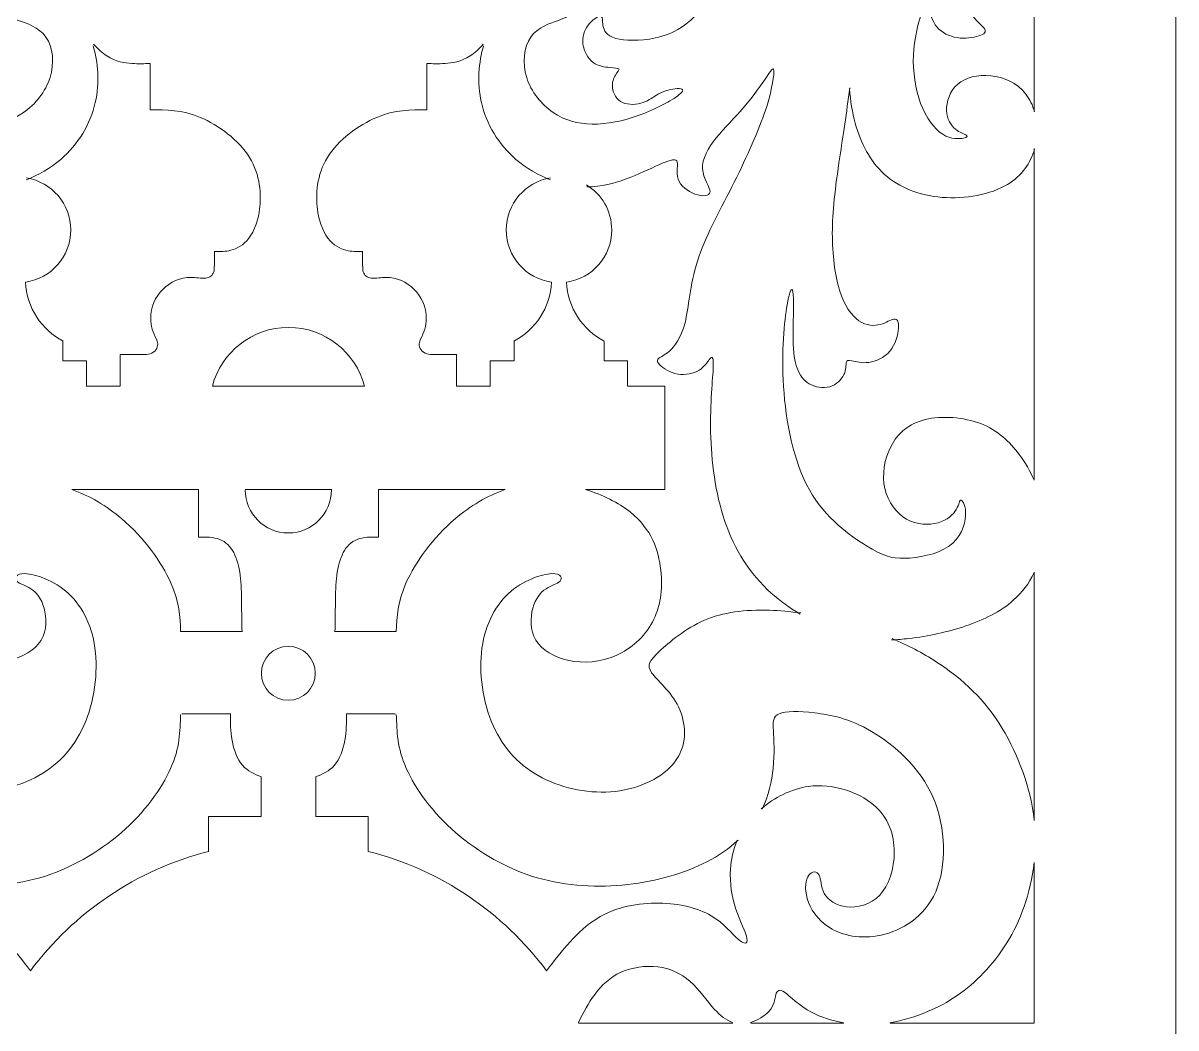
# Model space of a CAD drawing. Header units: centimetres. Extents: x -9.9 to 31.1, y -6.7 to 14.3.
# Drawn here: x 22.473 to 26.754, y -4.839 to -1.109 of the extents above; entities that cross this region are included whole.
import ezdxf

# ---------------------------------------------------------------- set-up
doc = ezdxf.new("R2010")
doc.units = ezdxf.units.CM
doc.header["$MEASUREMENT"] = 0
doc.layers.add('Layer 1', color=7, linetype='Continuous')

msp = doc.modelspace()

# ---------------------------------------------------------------- linework, layer by layer
at = {"layer": 'Layer 1', "lineweight": 9}
msp.add_lwpolyline([(20.163, -5.294), (26.754, -5.294), (26.754, 5.345), (20.163, 5.345), (20.163, -5.294)], close=True, dxfattribs=at)
for points, knots in [([(26.229, -0.175), (26.219, -0.23), (26.204, -0.287), (26.187, -0.348), (26.187, -0.348), (26.151, -0.478), (26.071, -0.632), (26.033, -0.731), (26.033, -0.731), (25.995, -0.829), (25.981, -0.895), (25.976, -0.949), (25.976, -0.949), (25.971, -1.003), (25.976, -1.044), (25.993, -1.073), (25.993, -1.073), (26.009, -1.102), (26.037, -1.119), (26.044, -1.132), (26.044, -1.132), (26.051, -1.145), (26.037, -1.154), (26.014, -1.159), (26.014, -1.159), (25.991, -1.165), (25.96, -1.168), (25.931, -1.161), (25.931, -1.161), (25.902, -1.155), (25.876, -1.138), (25.86, -1.115), (25.86, -1.115), (25.844, -1.092), (25.839, -1.061), (25.833, -1.05), (25.833, -1.05), (25.827, -1.039), (25.818, -1.048), (25.807, -1.08), (25.807, -1.08), (25.796, -1.112), (25.782, -1.167), (25.779, -1.228), (25.779, -1.228), (25.777, -1.288), (25.786, -1.354), (25.806, -1.407), (25.806, -1.407), (25.826, -1.461), (25.857, -1.502), (25.888, -1.522), (25.888, -1.522), (25.919, -1.542), (25.95, -1.539), (25.965, -1.536), (25.965, -1.536), (25.981, -1.533), (25.981, -1.528), (25.974, -1.524), (25.974, -1.524), (25.967, -1.52), (25.951, -1.516), (25.935, -1.503), (25.935, -1.503), (25.919, -1.489), (25.903, -1.466), (25.902, -1.434), (25.902, -1.434), (25.901, -1.402), (25.914, -1.361), (25.944, -1.336), (25.944, -1.336), (25.973, -1.31), (26.018, -1.3), (26.066, -1.305), (26.066, -1.305), (26.114, -1.31), (26.164, -1.33), (26.197, -1.373), (26.197, -1.373), (26.211, -1.391), (26.222, -1.414), (26.229, -1.439)], [0, 0, 0, 0, 0.0454545, 0.0454545, 0.0454545, 0.0454545, 0.0909091, 0.0909091, 0.0909091, 0.0909091, 0.1363636, 0.1363636, 0.1363636, 0.1363636, 0.1818182, 0.1818182, 0.1818182, 0.1818182, 0.2272727, 0.2272727, 0.2272727, 0.2272727, 0.2727273, 0.2727273, 0.2727273, 0.2727273, 0.3181818, 0.3181818, 0.3181818, 0.3181818, 0.3636364, 0.3636364, 0.3636364, 0.3636364, 0.4090909, 0.4090909, 0.4090909, 0.4090909, 0.4545455, 0.4545455, 0.4545455, 0.4545455, 0.5, 0.5, 0.5, 0.5, 0.5454545, 0.5454545, 0.5454545, 0.5454545, 0.5909091, 0.5909091, 0.5909091, 0.5909091, 0.6363636, 0.6363636, 0.6363636, 0.6363636, 0.6818182, 0.6818182, 0.6818182, 0.6818182, 0.7272727, 0.7272727, 0.7272727, 0.7272727, 0.7727273, 0.7727273, 0.7727273, 0.7727273, 0.8181818, 0.8181818, 0.8181818, 0.8181818, 0.8636364, 0.8636364, 0.8636364, 0.8636364, 0.9090909, 0.9090909, 0.9090909, 0.9090909, 1, 1, 1, 1]), ([(22.66, -1.075), (22.65, -1.068), (22.64, -1.061), (22.63, -1.056), (22.63, -1.056), (22.588, -1.036), (22.54, -1.033), (22.5, -1.039), (22.5, -1.039), (22.46, -1.045), (22.429, -1.059), (22.42, -1.07), (22.42, -1.07), (22.411, -1.081), (22.425, -1.088), (22.455, -1.099), (22.455, -1.099), (22.485, -1.11), (22.532, -1.124), (22.558, -1.161), (22.558, -1.161), (22.584, -1.198), (22.59, -1.258), (22.573, -1.311), (22.573, -1.311), (22.557, -1.364), (22.518, -1.411), (22.475, -1.441), (22.475, -1.441), (22.432, -1.471), (22.384, -1.483), (22.33, -1.484), (22.33, -1.484), (22.276, -1.485), (22.215, -1.473), (22.155, -1.451), (22.155, -1.451), (22.094, -1.429), (22.033, -1.396), (22.008, -1.376), (22.008, -1.376), (21.983, -1.357), (21.994, -1.351), (22.014, -1.352), (22.014, -1.352), (22.034, -1.353), (22.062, -1.361), (22.083, -1.372), (22.083, -1.372), (22.104, -1.383), (22.118, -1.396), (22.14, -1.404), (22.14, -1.404), (22.163, -1.412), (22.195, -1.414), (22.217, -1.404), (22.217, -1.404), (22.239, -1.394), (22.251, -1.37), (22.254, -1.35), (22.254, -1.35), (22.257, -1.33), (22.25, -1.313), (22.243, -1.302), (22.243, -1.302), (22.236, -1.29), (22.228, -1.283), (22.23, -1.28), (22.23, -1.28), (22.233, -1.276), (22.246, -1.276), (22.265, -1.274), (22.265, -1.274), (22.283, -1.272), (22.307, -1.27), (22.326, -1.255), (22.326, -1.255), (22.345, -1.24), (22.361, -1.213), (22.364, -1.187), (22.364, -1.187), (22.367, -1.161), (22.359, -1.136), (22.345, -1.117), (22.345, -1.117), (22.331, -1.098), (22.312, -1.086), (22.302, -1.084), (22.302, -1.084), (22.292, -1.082), (22.292, -1.091), (22.291, -1.106), (22.291, -1.106), (22.29, -1.121), (22.287, -1.144), (22.264, -1.157), (22.264, -1.157), (22.24, -1.171), (22.195, -1.176), (22.139, -1.171), (22.139, -1.171), (22.082, -1.165), (22.014, -1.149), (21.952, -1.087), (21.952, -1.087), (21.89, -1.025), (21.836, -0.919), (21.803, -0.828), (21.803, -0.828), (21.77, -0.737), (21.759, -0.661), (21.758, -0.594), (21.758, -0.594), (21.757, -0.527), (21.767, -0.468), (21.777, -0.441), (21.777, -0.441), (21.787, -0.413), (21.797, -0.416), (21.799, -0.433), (21.799, -0.433), (21.802, -0.45), (21.797, -0.481), (21.796, -0.508), (21.796, -0.508), (21.794, -0.535), (21.795, -0.559), (21.799, -0.583), (21.799, -0.583), (21.803, -0.607), (21.811, -0.63), (21.824, -0.646), (21.824, -0.646), (21.837, -0.661), (21.855, -0.669), (21.871, -0.673), (21.871, -0.673), (21.887, -0.677), (21.902, -0.678), (21.915, -0.671), (21.915, -0.671), (21.928, -0.664), (21.938, -0.65), (21.944, -0.64), (21.944, -0.64), (21.95, -0.63), (21.95, -0.624), (21.954, -0.621), (21.954, -0.621), (21.958, -0.618), (21.965, -0.619), (21.97, -0.623), (21.97, -0.623), (21.976, -0.627), (21.981, -0.635), (21.993, -0.644), (21.993, -0.644), (22.003, -0.651), (22.019, -0.659), (22.039, -0.661)], [0, 0, 0, 0, 0.0243902, 0.0243902, 0.0243902, 0.0243902, 0.0487805, 0.0487805, 0.0487805, 0.0487805, 0.0731707, 0.0731707, 0.0731707, 0.0731707, 0.097561, 0.097561, 0.097561, 0.097561, 0.1219512, 0.1219512, 0.1219512, 0.1219512, 0.1463415, 0.1463415, 0.1463415, 0.1463415, 0.1707317, 0.1707317, 0.1707317, 0.1707317, 0.195122, 0.195122, 0.195122, 0.195122, 0.2195122, 0.2195122, 0.2195122, 0.2195122, 0.2439024, 0.2439024, 0.2439024, 0.2439024, 0.2682927, 0.2682927, 0.2682927, 0.2682927, 0.2926829, 0.2926829, 0.2926829, 0.2926829, 0.3170732, 0.3170732, 0.3170732, 0.3170732, 0.3414634, 0.3414634, 0.3414634, 0.3414634, 0.3658537, 0.3658537, 0.3658537, 0.3658537, 0.3902439, 0.3902439, 0.3902439, 0.3902439, 0.4146341, 0.4146341, 0.4146341, 0.4146341, 0.4390244, 0.4390244, 0.4390244, 0.4390244, 0.4634146, 0.4634146, 0.4634146, 0.4634146, 0.4878049, 0.4878049, 0.4878049, 0.4878049, 0.5121951, 0.5121951, 0.5121951, 0.5121951, 0.5365854, 0.5365854, 0.5365854, 0.5365854, 0.5609756, 0.5609756, 0.5609756, 0.5609756, 0.5853659, 0.5853659, 0.5853659, 0.5853659, 0.6097561, 0.6097561, 0.6097561, 0.6097561, 0.6341463, 0.6341463, 0.6341463, 0.6341463, 0.6585366, 0.6585366, 0.6585366, 0.6585366, 0.6829268, 0.6829268, 0.6829268, 0.6829268, 0.7073171, 0.7073171, 0.7073171, 0.7073171, 0.7317073, 0.7317073, 0.7317073, 0.7317073, 0.7560976, 0.7560976, 0.7560976, 0.7560976, 0.7804878, 0.7804878, 0.7804878, 0.7804878, 0.804878, 0.804878, 0.804878, 0.804878, 0.8292683, 0.8292683, 0.8292683, 0.8292683, 0.8536585, 0.8536585, 0.8536585, 0.8536585, 0.8780488, 0.8780488, 0.8780488, 0.8780488, 0.902439, 0.902439, 0.902439, 0.902439, 0.9268293, 0.9268293, 0.9268293, 0.9268293, 0.9512195, 0.9512195, 0.9512195, 0.9512195, 1, 1, 1, 1]), ([(24.256, -1.075), (24.265, -1.068), (24.276, -1.061), (24.286, -1.056), (24.286, -1.056), (24.328, -1.036), (24.376, -1.033), (24.416, -1.039), (24.416, -1.039), (24.456, -1.045), (24.487, -1.059), (24.496, -1.07), (24.496, -1.07), (24.505, -1.081), (24.491, -1.088), (24.461, -1.099), (24.461, -1.099), (24.431, -1.11), (24.384, -1.124), (24.358, -1.161), (24.358, -1.161), (24.332, -1.198), (24.326, -1.258), (24.343, -1.311), (24.343, -1.311), (24.359, -1.364), (24.398, -1.411), (24.441, -1.441), (24.441, -1.441), (24.484, -1.471), (24.532, -1.483), (24.586, -1.484), (24.586, -1.484), (24.64, -1.485), (24.701, -1.473), (24.761, -1.451), (24.761, -1.451), (24.822, -1.429), (24.883, -1.396), (24.908, -1.376), (24.908, -1.376), (24.933, -1.357), (24.922, -1.351), (24.902, -1.352), (24.902, -1.352), (24.882, -1.353), (24.854, -1.361), (24.833, -1.372), (24.833, -1.372), (24.812, -1.383), (24.798, -1.396), (24.776, -1.404), (24.776, -1.404), (24.753, -1.412), (24.721, -1.414), (24.699, -1.404), (24.699, -1.404), (24.677, -1.394), (24.665, -1.37), (24.662, -1.35), (24.662, -1.35), (24.659, -1.33), (24.666, -1.313), (24.673, -1.302), (24.673, -1.302), (24.68, -1.29), (24.688, -1.283), (24.686, -1.28), (24.686, -1.28), (24.683, -1.276), (24.67, -1.276), (24.651, -1.274), (24.651, -1.274), (24.633, -1.272), (24.609, -1.27), (24.59, -1.255), (24.59, -1.255), (24.571, -1.24), (24.555, -1.213), (24.552, -1.187), (24.552, -1.187), (24.549, -1.161), (24.557, -1.136), (24.571, -1.117), (24.571, -1.117), (24.585, -1.098), (24.604, -1.086), (24.614, -1.084), (24.614, -1.084), (24.624, -1.082), (24.624, -1.091), (24.625, -1.106), (24.625, -1.106), (24.626, -1.121), (24.629, -1.144), (24.652, -1.157), (24.652, -1.157), (24.676, -1.171), (24.721, -1.176), (24.777, -1.171), (24.777, -1.171), (24.834, -1.165), (24.902, -1.149), (24.964, -1.087), (24.964, -1.087), (25.026, -1.025), (25.08, -0.919), (25.113, -0.828), (25.113, -0.828), (25.146, -0.737), (25.157, -0.661), (25.158, -0.594), (25.158, -0.594), (25.159, -0.527), (25.149, -0.468), (25.139, -0.441), (25.139, -0.441), (25.129, -0.413), (25.119, -0.416), (25.117, -0.433), (25.117, -0.433), (25.114, -0.45), (25.119, -0.481), (25.12, -0.508), (25.12, -0.508), (25.122, -0.535), (25.121, -0.559), (25.117, -0.583), (25.117, -0.583), (25.113, -0.607), (25.105, -0.63), (25.092, -0.646), (25.092, -0.646), (25.079, -0.661), (25.061, -0.669), (25.045, -0.673), (25.045, -0.673), (25.029, -0.677), (25.014, -0.678), (25.001, -0.671), (25.001, -0.671), (24.988, -0.664), (24.978, -0.65), (24.972, -0.64), (24.972, -0.64), (24.966, -0.63), (24.966, -0.624), (24.962, -0.621), (24.962, -0.621), (24.958, -0.618), (24.951, -0.619), (24.946, -0.623), (24.946, -0.623), (24.94, -0.627), (24.935, -0.635), (24.923, -0.644), (24.923, -0.644), (24.913, -0.651), (24.897, -0.659), (24.877, -0.661)], [0, 0, 0, 0, 0.0243902, 0.0243902, 0.0243902, 0.0243902, 0.0487805, 0.0487805, 0.0487805, 0.0487805, 0.0731707, 0.0731707, 0.0731707, 0.0731707, 0.097561, 0.097561, 0.097561, 0.097561, 0.1219512, 0.1219512, 0.1219512, 0.1219512, 0.1463415, 0.1463415, 0.1463415, 0.1463415, 0.1707317, 0.1707317, 0.1707317, 0.1707317, 0.195122, 0.195122, 0.195122, 0.195122, 0.2195122, 0.2195122, 0.2195122, 0.2195122, 0.2439024, 0.2439024, 0.2439024, 0.2439024, 0.2682927, 0.2682927, 0.2682927, 0.2682927, 0.2926829, 0.2926829, 0.2926829, 0.2926829, 0.3170732, 0.3170732, 0.3170732, 0.3170732, 0.3414634, 0.3414634, 0.3414634, 0.3414634, 0.3658537, 0.3658537, 0.3658537, 0.3658537, 0.3902439, 0.3902439, 0.3902439, 0.3902439, 0.4146341, 0.4146341, 0.4146341, 0.4146341, 0.4390244, 0.4390244, 0.4390244, 0.4390244, 0.4634146, 0.4634146, 0.4634146, 0.4634146, 0.4878049, 0.4878049, 0.4878049, 0.4878049, 0.5121951, 0.5121951, 0.5121951, 0.5121951, 0.5365854, 0.5365854, 0.5365854, 0.5365854, 0.5609756, 0.5609756, 0.5609756, 0.5609756, 0.5853659, 0.5853659, 0.5853659, 0.5853659, 0.6097561, 0.6097561, 0.6097561, 0.6097561, 0.6341463, 0.6341463, 0.6341463, 0.6341463, 0.6585366, 0.6585366, 0.6585366, 0.6585366, 0.6829268, 0.6829268, 0.6829268, 0.6829268, 0.7073171, 0.7073171, 0.7073171, 0.7073171, 0.7317073, 0.7317073, 0.7317073, 0.7317073, 0.7560976, 0.7560976, 0.7560976, 0.7560976, 0.7804878, 0.7804878, 0.7804878, 0.7804878, 0.804878, 0.804878, 0.804878, 0.804878, 0.8292683, 0.8292683, 0.8292683, 0.8292683, 0.8536585, 0.8536585, 0.8536585, 0.8536585, 0.8780488, 0.8780488, 0.8780488, 0.8780488, 0.902439, 0.902439, 0.902439, 0.902439, 0.9268293, 0.9268293, 0.9268293, 0.9268293, 0.9512195, 0.9512195, 0.9512195, 0.9512195, 1, 1, 1, 1]), ([(22.484, -1.691), (22.529, -1.674), (22.574, -1.648), (22.613, -1.615), (22.613, -1.615), (22.677, -1.56), (22.723, -1.484), (22.741, -1.404), (22.741, -1.404), (22.758, -1.331), (22.751, -1.253), (22.733, -1.193)], [0, 0, 0, 0, 0.25, 0.25, 0.25, 0.25, 0.5, 0.5, 0.5, 0.5, 1, 1, 1, 1]), ([(22.735, -1.187), (22.751, -1.205), (22.768, -1.22), (22.784, -1.231), (22.784, -1.231), (22.818, -1.253), (22.851, -1.257), (22.877, -1.259), (22.877, -1.259), (22.903, -1.261), (22.924, -1.26), (22.945, -1.259)], [0, 0, 0, 0, 0.25, 0.25, 0.25, 0.25, 0.5, 0.5, 0.5, 0.5, 1, 1, 1, 1]), ([(24.182, -1.187), (24.166, -1.205), (24.149, -1.22), (24.133, -1.231), (24.133, -1.231), (24.099, -1.253), (24.066, -1.257), (24.04, -1.259), (24.04, -1.259), (24.014, -1.261), (23.993, -1.26), (23.972, -1.259)], [0, 0, 0, 0, 0.25, 0.25, 0.25, 0.25, 0.5, 0.5, 0.5, 0.5, 1, 1, 1, 1]), ([(24.432, -1.691), (24.387, -1.674), (24.342, -1.648), (24.303, -1.615), (24.303, -1.615), (24.239, -1.56), (24.193, -1.484), (24.175, -1.404), (24.175, -1.404), (24.158, -1.331), (24.165, -1.253), (24.183, -1.193)], [0, 0, 0, 0, 0.25, 0.25, 0.25, 0.25, 0.5, 0.5, 0.5, 0.5, 1, 1, 1, 1]), ([(25.359, -3.304), (25.321, -3.281), (25.284, -3.254), (25.251, -3.225), (25.251, -3.225), (25.171, -3.153), (25.115, -3.064), (25.079, -2.959), (25.079, -2.959), (25.043, -2.854), (25.029, -2.734), (25.026, -2.628), (25.026, -2.628), (25.024, -2.521), (25.034, -2.428), (25.036, -2.385), (25.036, -2.385), (25.037, -2.341), (25.029, -2.347), (25.021, -2.358), (25.021, -2.358), (25.012, -2.369), (25.003, -2.386), (24.983, -2.398), (24.983, -2.398), (24.963, -2.41), (24.932, -2.417), (24.904, -2.412), (24.904, -2.412), (24.875, -2.407), (24.849, -2.39), (24.837, -2.378), (24.837, -2.378), (24.825, -2.366), (24.827, -2.358), (24.834, -2.353), (24.834, -2.353), (24.841, -2.347), (24.854, -2.344), (24.873, -2.327), (24.873, -2.327), (24.892, -2.31), (24.916, -2.279), (24.931, -2.222), (24.931, -2.222), (24.945, -2.165), (24.949, -2.081), (24.977, -1.993), (24.977, -1.993), (25.005, -1.905), (25.056, -1.813), (25.105, -1.717), (25.105, -1.717), (25.153, -1.622), (25.198, -1.523), (25.225, -1.446), (25.225, -1.446), (25.252, -1.369), (25.26, -1.315), (25.261, -1.292), (25.261, -1.292), (25.262, -1.269), (25.255, -1.278), (25.236, -1.306), (25.236, -1.306), (25.217, -1.334), (25.185, -1.38), (25.15, -1.421), (25.15, -1.421), (25.115, -1.462), (25.078, -1.497), (25.047, -1.535), (25.047, -1.535), (25.017, -1.573), (24.994, -1.614), (24.996, -1.65), (24.996, -1.65), (24.998, -1.686), (25.024, -1.718), (25.024, -1.735), (25.024, -1.735), (25.023, -1.752), (24.996, -1.754), (24.968, -1.744), (24.968, -1.744), (24.941, -1.734), (24.914, -1.713), (24.905, -1.688), (24.905, -1.688), (24.897, -1.662), (24.907, -1.631), (24.9, -1.621), (24.9, -1.621), (24.893, -1.611), (24.867, -1.62), (24.834, -1.635), (24.834, -1.635), (24.801, -1.65), (24.76, -1.67), (24.709, -1.689), (24.709, -1.689), (24.668, -1.704), (24.621, -1.717), (24.566, -1.717)], [0, 0, 0, 0, 0.037037, 0.037037, 0.037037, 0.037037, 0.0740741, 0.0740741, 0.0740741, 0.0740741, 0.1111111, 0.1111111, 0.1111111, 0.1111111, 0.1481481, 0.1481481, 0.1481481, 0.1481481, 0.1851852, 0.1851852, 0.1851852, 0.1851852, 0.2222222, 0.2222222, 0.2222222, 0.2222222, 0.2592593, 0.2592593, 0.2592593, 0.2592593, 0.2962963, 0.2962963, 0.2962963, 0.2962963, 0.3333333, 0.3333333, 0.3333333, 0.3333333, 0.3703704, 0.3703704, 0.3703704, 0.3703704, 0.4074074, 0.4074074, 0.4074074, 0.4074074, 0.4444444, 0.4444444, 0.4444444, 0.4444444, 0.4814815, 0.4814815, 0.4814815, 0.4814815, 0.5185185, 0.5185185, 0.5185185, 0.5185185, 0.5555556, 0.5555556, 0.5555556, 0.5555556, 0.5925926, 0.5925926, 0.5925926, 0.5925926, 0.6296296, 0.6296296, 0.6296296, 0.6296296, 0.6666667, 0.6666667, 0.6666667, 0.6666667, 0.7037037, 0.7037037, 0.7037037, 0.7037037, 0.7407407, 0.7407407, 0.7407407, 0.7407407, 0.7777778, 0.7777778, 0.7777778, 0.7777778, 0.8148148, 0.8148148, 0.8148148, 0.8148148, 0.8518519, 0.8518519, 0.8518519, 0.8518519, 0.8888889, 0.8888889, 0.8888889, 0.8888889, 0.9259259, 0.9259259, 0.9259259, 0.9259259, 1, 1, 1, 1]), ([(25.543, -1.349), (25.531, -1.442), (25.517, -1.531), (25.506, -1.605), (25.506, -1.605), (25.488, -1.727), (25.478, -1.809), (25.478, -1.889), (25.478, -1.889), (25.478, -1.968), (25.487, -2.044), (25.505, -2.101), (25.505, -2.101), (25.523, -2.158), (25.549, -2.195), (25.577, -2.214), (25.577, -2.214), (25.605, -2.233), (25.634, -2.234), (25.656, -2.228), (25.656, -2.228), (25.679, -2.222), (25.695, -2.209), (25.707, -2.208), (25.707, -2.208), (25.719, -2.207), (25.726, -2.218), (25.724, -2.242), (25.724, -2.242), (25.722, -2.266), (25.713, -2.302), (25.692, -2.327), (25.692, -2.327), (25.671, -2.352), (25.64, -2.365), (25.613, -2.369), (25.613, -2.369), (25.587, -2.372), (25.565, -2.366), (25.551, -2.363), (25.551, -2.363), (25.537, -2.36), (25.532, -2.361), (25.53, -2.369), (25.53, -2.369), (25.528, -2.378), (25.53, -2.395), (25.521, -2.414), (25.521, -2.414), (25.512, -2.432), (25.493, -2.452), (25.469, -2.459), (25.469, -2.459), (25.444, -2.466), (25.414, -2.461), (25.392, -2.448), (25.392, -2.448), (25.37, -2.435), (25.357, -2.415), (25.347, -2.39), (25.347, -2.39), (25.338, -2.365), (25.333, -2.335), (25.332, -2.282), (25.332, -2.282), (25.332, -2.228), (25.336, -2.151), (25.333, -2.117), (25.333, -2.117), (25.33, -2.083), (25.32, -2.094), (25.31, -2.155), (25.31, -2.155), (25.3, -2.216), (25.288, -2.328), (25.297, -2.458), (25.297, -2.458), (25.305, -2.588), (25.333, -2.736), (25.393, -2.842), (25.393, -2.842), (25.453, -2.948), (25.544, -3.013), (25.605, -3.05), (25.605, -3.05), (25.666, -3.087), (25.696, -3.097), (25.746, -3.096), (25.746, -3.096), (25.796, -3.095), (25.866, -3.082), (25.91, -3.052), (25.91, -3.052), (25.954, -3.021), (25.971, -2.972), (25.973, -2.937), (25.973, -2.937), (25.975, -2.902), (25.962, -2.882), (25.956, -2.88), (25.956, -2.88), (25.95, -2.878), (25.95, -2.896), (25.938, -2.915), (25.938, -2.915), (25.927, -2.934), (25.905, -2.954), (25.871, -2.964), (25.871, -2.964), (25.837, -2.974), (25.792, -2.972), (25.754, -2.951), (25.754, -2.951), (25.716, -2.929), (25.684, -2.888), (25.673, -2.837), (25.673, -2.837), (25.662, -2.787), (25.671, -2.727), (25.696, -2.68), (25.696, -2.68), (25.721, -2.632), (25.762, -2.596), (25.823, -2.581), (25.823, -2.581), (25.884, -2.566), (25.966, -2.572), (26.029, -2.596), (26.029, -2.596), (26.092, -2.62), (26.136, -2.663), (26.172, -2.711), (26.172, -2.711), (26.194, -2.74), (26.213, -2.771), (26.227, -2.806)], [0, 0, 0, 0, 0.0285714, 0.0285714, 0.0285714, 0.0285714, 0.0571429, 0.0571429, 0.0571429, 0.0571429, 0.0857143, 0.0857143, 0.0857143, 0.0857143, 0.1142857, 0.1142857, 0.1142857, 0.1142857, 0.1428571, 0.1428571, 0.1428571, 0.1428571, 0.1714286, 0.1714286, 0.1714286, 0.1714286, 0.2, 0.2, 0.2, 0.2, 0.2285714, 0.2285714, 0.2285714, 0.2285714, 0.2571429, 0.2571429, 0.2571429, 0.2571429, 0.2857143, 0.2857143, 0.2857143, 0.2857143, 0.3142857, 0.3142857, 0.3142857, 0.3142857, 0.3428571, 0.3428571, 0.3428571, 0.3428571, 0.3714286, 0.3714286, 0.3714286, 0.3714286, 0.4, 0.4, 0.4, 0.4, 0.4285714, 0.4285714, 0.4285714, 0.4285714, 0.4571429, 0.4571429, 0.4571429, 0.4571429, 0.4857143, 0.4857143, 0.4857143, 0.4857143, 0.5142857, 0.5142857, 0.5142857, 0.5142857, 0.5428571, 0.5428571, 0.5428571, 0.5428571, 0.5714286, 0.5714286, 0.5714286, 0.5714286, 0.6, 0.6, 0.6, 0.6, 0.6285714, 0.6285714, 0.6285714, 0.6285714, 0.6571429, 0.6571429, 0.6571429, 0.6571429, 0.6857143, 0.6857143, 0.6857143, 0.6857143, 0.7142857, 0.7142857, 0.7142857, 0.7142857, 0.7428571, 0.7428571, 0.7428571, 0.7428571, 0.7714286, 0.7714286, 0.7714286, 0.7714286, 0.8, 0.8, 0.8, 0.8, 0.8285714, 0.8285714, 0.8285714, 0.8285714, 0.8571429, 0.8571429, 0.8571429, 0.8571429, 0.8857143, 0.8857143, 0.8857143, 0.8857143, 0.9142857, 0.9142857, 0.9142857, 0.9142857, 0.9428571, 0.9428571, 0.9428571, 0.9428571, 1, 1, 1, 1]), ([(26.229, -1.577), (26.214, -1.628), (26.182, -1.676), (26.129, -1.708), (26.129, -1.708), (26.065, -1.746), (25.971, -1.763), (25.886, -1.756), (25.886, -1.756), (25.801, -1.749), (25.726, -1.72), (25.672, -1.671), (25.672, -1.671), (25.618, -1.622), (25.584, -1.555), (25.563, -1.481), (25.563, -1.481), (25.552, -1.44), (25.545, -1.398), (25.542, -1.352)], [0, 0, 0, 0, 0.1666667, 0.1666667, 0.1666667, 0.1666667, 0.3333333, 0.3333333, 0.3333333, 0.3333333, 0.5, 0.5, 0.5, 0.5, 0.6666667, 0.6666667, 0.6666667, 0.6666667, 1, 1, 1, 1]), ([(22.945, -1.431), (23.004, -1.431), (23.063, -1.431), (23.131, -1.459), (23.131, -1.459), (23.198, -1.487), (23.274, -1.543), (23.314, -1.608), (23.314, -1.608), (23.354, -1.673), (23.358, -1.746), (23.351, -1.801), (23.351, -1.801), (23.344, -1.856), (23.325, -1.894), (23.304, -1.917), (23.304, -1.917), (23.282, -1.94), (23.258, -1.95), (23.237, -1.954), (23.237, -1.954), (23.216, -1.958), (23.2, -1.958), (23.183, -1.957)], [0, 0, 0, 0, 0.1428571, 0.1428571, 0.1428571, 0.1428571, 0.2857143, 0.2857143, 0.2857143, 0.2857143, 0.4285714, 0.4285714, 0.4285714, 0.4285714, 0.5714286, 0.5714286, 0.5714286, 0.5714286, 0.7142857, 0.7142857, 0.7142857, 0.7142857, 1, 1, 1, 1]), ([(23.972, -1.431), (23.913, -1.431), (23.854, -1.431), (23.786, -1.459), (23.786, -1.459), (23.719, -1.487), (23.643, -1.543), (23.603, -1.608), (23.603, -1.608), (23.563, -1.673), (23.559, -1.746), (23.566, -1.801), (23.566, -1.801), (23.573, -1.856), (23.592, -1.894), (23.613, -1.917), (23.613, -1.917), (23.635, -1.94), (23.659, -1.95), (23.68, -1.954), (23.68, -1.954), (23.701, -1.958), (23.717, -1.958), (23.734, -1.957)], [0, 0, 0, 0, 0.1428571, 0.1428571, 0.1428571, 0.1428571, 0.2857143, 0.2857143, 0.2857143, 0.2857143, 0.4285714, 0.4285714, 0.4285714, 0.4285714, 0.5714286, 0.5714286, 0.5714286, 0.5714286, 0.7142857, 0.7142857, 0.7142857, 0.7142857, 1, 1, 1, 1]), ([(22.486, -1.684), (22.579, -1.699), (22.65, -1.78), (22.65, -1.877), (22.65, -1.877), (22.65, -1.976), (22.577, -2.057), (22.482, -2.071)], [0, 0, 0, 0, 0.3333333, 0.3333333, 0.3333333, 0.3333333, 1, 1, 1, 1]), ([(24.431, -1.684), (24.338, -1.699), (24.267, -1.78), (24.267, -1.877), (24.267, -1.877), (24.267, -1.976), (24.34, -2.057), (24.435, -2.071)], [0, 0, 0, 0, 0.3333333, 0.3333333, 0.3333333, 0.3333333, 1, 1, 1, 1]), ([(24.491, -2.071), (24.586, -2.057), (24.659, -1.976), (24.659, -1.877), (24.659, -1.877), (24.659, -1.806), (24.621, -1.744), (24.565, -1.71)], [0, 0, 0, 0, 0.3333333, 0.3333333, 0.3333333, 0.3333333, 1, 1, 1, 1]), ([(23.123, -2.055), (23.133, -2.056), (23.143, -2.057), (23.151, -2.056), (23.151, -2.056), (23.159, -2.055), (23.165, -2.053), (23.17, -2.049), (23.17, -2.049), (23.175, -2.045), (23.179, -2.039), (23.181, -2.033), (23.181, -2.033), (23.183, -2.027), (23.183, -2.02), (23.183, -2.012)], [0, 0, 0, 0, 0.2, 0.2, 0.2, 0.2, 0.4, 0.4, 0.4, 0.4, 0.6, 0.6, 0.6, 0.6, 1, 1, 1, 1]), ([(23.794, -2.055), (23.784, -2.056), (23.774, -2.057), (23.766, -2.056), (23.766, -2.056), (23.758, -2.055), (23.752, -2.053), (23.747, -2.049), (23.747, -2.049), (23.742, -2.045), (23.738, -2.039), (23.736, -2.033), (23.736, -2.033), (23.734, -2.027), (23.734, -2.02), (23.734, -2.012)], [0, 0, 0, 0, 0.2, 0.2, 0.2, 0.2, 0.4, 0.4, 0.4, 0.4, 0.6, 0.6, 0.6, 0.6, 1, 1, 1, 1]), ([(22.968, -2.282), (22.955, -2.259), (22.947, -2.233), (22.947, -2.205), (22.947, -2.205), (22.947, -2.121), (23.015, -2.053), (23.098, -2.053), (23.098, -2.053), (23.106, -2.053), (23.115, -2.054), (23.123, -2.055)], [0, 0, 0, 0, 0.25, 0.25, 0.25, 0.25, 0.5, 0.5, 0.5, 0.5, 1, 1, 1, 1]), ([(23.949, -2.282), (23.962, -2.259), (23.97, -2.233), (23.97, -2.205), (23.97, -2.205), (23.97, -2.121), (23.902, -2.053), (23.819, -2.053), (23.819, -2.053), (23.811, -2.053), (23.802, -2.054), (23.794, -2.055)], [0, 0, 0, 0, 0.25, 0.25, 0.25, 0.25, 0.5, 0.5, 0.5, 0.5, 1, 1, 1, 1]), ([(22.621, -2.291), (22.621, -2.291), (22.621, -2.363), (22.621, -2.363), (22.621, -2.363), (22.621, -2.363), (22.709, -2.363), (22.709, -2.363), (22.709, -2.363), (22.709, -2.363), (22.709, -2.457), (22.709, -2.457)], [0, 0, 0, 0, 0.25, 0.25, 0.25, 0.25, 0.5, 0.5, 0.5, 0.5, 1, 1, 1, 1]), ([(22.968, -2.282), (22.97, -2.287), (22.973, -2.293), (22.973, -2.3), (22.973, -2.3), (22.973, -2.307), (22.971, -2.315), (22.966, -2.322), (22.966, -2.322), (22.961, -2.329), (22.953, -2.334), (22.945, -2.337), (22.945, -2.337), (22.936, -2.34), (22.926, -2.34), (22.917, -2.34)], [0, 0, 0, 0, 0.2, 0.2, 0.2, 0.2, 0.4, 0.4, 0.4, 0.4, 0.6, 0.6, 0.6, 0.6, 1, 1, 1, 1]), ([(23.949, -2.282), (23.947, -2.287), (23.944, -2.293), (23.944, -2.3), (23.944, -2.3), (23.944, -2.307), (23.946, -2.315), (23.951, -2.322), (23.951, -2.322), (23.956, -2.329), (23.964, -2.334), (23.972, -2.337), (23.972, -2.337), (23.981, -2.34), (23.991, -2.34), (24, -2.34)], [0, 0, 0, 0, 0.2, 0.2, 0.2, 0.2, 0.4, 0.4, 0.4, 0.4, 0.6, 0.6, 0.6, 0.6, 1, 1, 1, 1]), ([(24.296, -2.291), (24.296, -2.291), (24.296, -2.363), (24.296, -2.363), (24.296, -2.363), (24.296, -2.363), (24.208, -2.363), (24.208, -2.363), (24.208, -2.363), (24.208, -2.363), (24.208, -2.457), (24.208, -2.457)], [0, 0, 0, 0, 0.25, 0.25, 0.25, 0.25, 0.5, 0.5, 0.5, 0.5, 1, 1, 1, 1]), ([(24.631, -2.291), (24.631, -2.291), (24.631, -2.363), (24.631, -2.363), (24.631, -2.363), (24.631, -2.363), (24.718, -2.363), (24.718, -2.363), (24.718, -2.363), (24.718, -2.363), (24.718, -2.457), (24.718, -2.457)], [0, 0, 0, 0, 0.25, 0.25, 0.25, 0.25, 0.5, 0.5, 0.5, 0.5, 1, 1, 1, 1]), ([(24.719, -2.457), (24.719, -2.457), (24.856, -2.457), (24.856, -2.457), (24.856, -2.457), (24.856, -2.457), (24.856, -2.841), (24.856, -2.841), (24.856, -2.841), (24.856, -2.841), (24.561, -2.841), (24.561, -2.841)], [0, 0, 0, 0, 0.25, 0.25, 0.25, 0.25, 0.5, 0.5, 0.5, 0.5, 1, 1, 1, 1]), ([(22.356, -2.841), (22.292, -2.86), (22.233, -2.89), (22.19, -2.924), (22.19, -2.924), (22.11, -2.987), (22.084, -3.067), (22.076, -3.14), (22.076, -3.14), (22.068, -3.213), (22.078, -3.278), (22.107, -3.333), (22.107, -3.333), (22.137, -3.388), (22.186, -3.432), (22.242, -3.457), (22.242, -3.457), (22.299, -3.482), (22.363, -3.487), (22.417, -3.475), (22.417, -3.475), (22.472, -3.464), (22.517, -3.437), (22.54, -3.4), (22.54, -3.4), (22.562, -3.363), (22.561, -3.316), (22.551, -3.281), (22.551, -3.281), (22.541, -3.246), (22.523, -3.222), (22.502, -3.209), (22.502, -3.209), (22.482, -3.195), (22.459, -3.192), (22.45, -3.181), (22.45, -3.181), (22.441, -3.17), (22.444, -3.151), (22.481, -3.153), (22.481, -3.153), (22.518, -3.155), (22.588, -3.177), (22.642, -3.227), (22.642, -3.227), (22.696, -3.277), (22.733, -3.354), (22.742, -3.447), (22.742, -3.447), (22.751, -3.54), (22.733, -3.648), (22.691, -3.733), (22.691, -3.733), (22.649, -3.818), (22.584, -3.88), (22.501, -3.918), (22.501, -3.918), (22.418, -3.957), (22.319, -3.973), (22.228, -3.959), (22.228, -3.959), (22.137, -3.945), (22.054, -3.9), (22.016, -3.841), (22.016, -3.841), (21.977, -3.781), (21.982, -3.706), (22.01, -3.648), (22.01, -3.648), (22.038, -3.59), (22.09, -3.549), (22.11, -3.521), (22.11, -3.521), (22.13, -3.492), (22.117, -3.475), (22.081, -3.441), (22.081, -3.441), (22.045, -3.407), (21.984, -3.357), (21.914, -3.326), (21.914, -3.326), (21.844, -3.296), (21.764, -3.286), (21.672, -3.289), (21.672, -3.289), (21.635, -3.29), (21.596, -3.294), (21.556, -3.299)], [0, 0, 0, 0, 0.0434783, 0.0434783, 0.0434783, 0.0434783, 0.0869565, 0.0869565, 0.0869565, 0.0869565, 0.1304348, 0.1304348, 0.1304348, 0.1304348, 0.173913, 0.173913, 0.173913, 0.173913, 0.2173913, 0.2173913, 0.2173913, 0.2173913, 0.2608696, 0.2608696, 0.2608696, 0.2608696, 0.3043478, 0.3043478, 0.3043478, 0.3043478, 0.3478261, 0.3478261, 0.3478261, 0.3478261, 0.3913043, 0.3913043, 0.3913043, 0.3913043, 0.4347826, 0.4347826, 0.4347826, 0.4347826, 0.4782609, 0.4782609, 0.4782609, 0.4782609, 0.5217391, 0.5217391, 0.5217391, 0.5217391, 0.5652174, 0.5652174, 0.5652174, 0.5652174, 0.6086957, 0.6086957, 0.6086957, 0.6086957, 0.6521739, 0.6521739, 0.6521739, 0.6521739, 0.6956522, 0.6956522, 0.6956522, 0.6956522, 0.7391304, 0.7391304, 0.7391304, 0.7391304, 0.7826087, 0.7826087, 0.7826087, 0.7826087, 0.826087, 0.826087, 0.826087, 0.826087, 0.8695652, 0.8695652, 0.8695652, 0.8695652, 0.9130435, 0.9130435, 0.9130435, 0.9130435, 1, 1, 1, 1]), ([(23.058, -3.368), (23.056, -3.313), (23.054, -3.258), (23.021, -3.185), (23.021, -3.185), (22.988, -3.112), (22.924, -3.021), (22.838, -2.948), (22.838, -2.948), (22.784, -2.903), (22.722, -2.864), (22.654, -2.841)], [0, 0, 0, 0, 0.25, 0.25, 0.25, 0.25, 0.5, 0.5, 0.5, 0.5, 1, 1, 1, 1]), ([(23.859, -3.368), (23.861, -3.313), (23.863, -3.258), (23.896, -3.185), (23.896, -3.185), (23.929, -3.112), (23.993, -3.021), (24.079, -2.948), (24.079, -2.948), (24.133, -2.903), (24.195, -2.864), (24.263, -2.841)], [0, 0, 0, 0, 0.25, 0.25, 0.25, 0.25, 0.5, 0.5, 0.5, 0.5, 1, 1, 1, 1]), ([(24.561, -2.841), (24.625, -2.86), (24.684, -2.89), (24.727, -2.924), (24.727, -2.924), (24.807, -2.987), (24.833, -3.067), (24.841, -3.14), (24.841, -3.14), (24.849, -3.213), (24.839, -3.278), (24.81, -3.333), (24.81, -3.333), (24.78, -3.388), (24.731, -3.432), (24.675, -3.457), (24.675, -3.457), (24.618, -3.482), (24.554, -3.487), (24.5, -3.475), (24.5, -3.475), (24.445, -3.464), (24.4, -3.437), (24.377, -3.4), (24.377, -3.4), (24.355, -3.363), (24.356, -3.316), (24.366, -3.281), (24.366, -3.281), (24.376, -3.246), (24.394, -3.222), (24.415, -3.209), (24.415, -3.209), (24.435, -3.195), (24.458, -3.192), (24.467, -3.181), (24.467, -3.181), (24.476, -3.17), (24.473, -3.151), (24.436, -3.153), (24.436, -3.153), (24.399, -3.155), (24.329, -3.177), (24.275, -3.227), (24.275, -3.227), (24.221, -3.277), (24.184, -3.354), (24.175, -3.447), (24.175, -3.447), (24.166, -3.54), (24.184, -3.648), (24.226, -3.733), (24.226, -3.733), (24.268, -3.818), (24.333, -3.88), (24.416, -3.918), (24.416, -3.918), (24.499, -3.957), (24.598, -3.973), (24.689, -3.959), (24.689, -3.959), (24.78, -3.945), (24.863, -3.9), (24.901, -3.841), (24.901, -3.841), (24.94, -3.781), (24.935, -3.706), (24.907, -3.648), (24.907, -3.648), (24.879, -3.59), (24.827, -3.549), (24.807, -3.521), (24.807, -3.521), (24.787, -3.492), (24.8, -3.475), (24.836, -3.441), (24.836, -3.441), (24.872, -3.407), (24.933, -3.357), (25.003, -3.326), (25.003, -3.326), (25.073, -3.296), (25.153, -3.286), (25.245, -3.289), (25.245, -3.289), (25.282, -3.29), (25.321, -3.294), (25.361, -3.299)], [0, 0, 0, 0, 0.0434783, 0.0434783, 0.0434783, 0.0434783, 0.0869565, 0.0869565, 0.0869565, 0.0869565, 0.1304348, 0.1304348, 0.1304348, 0.1304348, 0.173913, 0.173913, 0.173913, 0.173913, 0.2173913, 0.2173913, 0.2173913, 0.2173913, 0.2608696, 0.2608696, 0.2608696, 0.2608696, 0.3043478, 0.3043478, 0.3043478, 0.3043478, 0.3478261, 0.3478261, 0.3478261, 0.3478261, 0.3913043, 0.3913043, 0.3913043, 0.3913043, 0.4347826, 0.4347826, 0.4347826, 0.4347826, 0.4782609, 0.4782609, 0.4782609, 0.4782609, 0.5217391, 0.5217391, 0.5217391, 0.5217391, 0.5652174, 0.5652174, 0.5652174, 0.5652174, 0.6086957, 0.6086957, 0.6086957, 0.6086957, 0.6521739, 0.6521739, 0.6521739, 0.6521739, 0.6956522, 0.6956522, 0.6956522, 0.6956522, 0.7391304, 0.7391304, 0.7391304, 0.7391304, 0.7826087, 0.7826087, 0.7826087, 0.7826087, 0.826087, 0.826087, 0.826087, 0.826087, 0.8695652, 0.8695652, 0.8695652, 0.8695652, 0.9130435, 0.9130435, 0.9130435, 0.9130435, 1, 1, 1, 1]), ([(23.124, -3.017), (23.152, -3.017), (23.181, -3.017), (23.203, -3.026), (23.203, -3.026), (23.226, -3.035), (23.243, -3.052), (23.255, -3.075), (23.255, -3.075), (23.267, -3.098), (23.275, -3.127), (23.279, -3.159), (23.279, -3.159), (23.283, -3.191), (23.284, -3.226), (23.284, -3.262), (23.284, -3.262), (23.285, -3.297), (23.285, -3.333), (23.286, -3.369)], [0, 0, 0, 0, 0.1666667, 0.1666667, 0.1666667, 0.1666667, 0.3333333, 0.3333333, 0.3333333, 0.3333333, 0.5, 0.5, 0.5, 0.5, 0.6666667, 0.6666667, 0.6666667, 0.6666667, 1, 1, 1, 1]), ([(23.793, -3.017), (23.765, -3.017), (23.736, -3.017), (23.714, -3.026), (23.714, -3.026), (23.691, -3.035), (23.674, -3.052), (23.662, -3.075), (23.662, -3.075), (23.65, -3.098), (23.642, -3.127), (23.638, -3.159), (23.638, -3.159), (23.634, -3.191), (23.633, -3.226), (23.633, -3.262), (23.633, -3.262), (23.632, -3.297), (23.632, -3.333), (23.631, -3.369)], [0, 0, 0, 0, 0.1666667, 0.1666667, 0.1666667, 0.1666667, 0.3333333, 0.3333333, 0.3333333, 0.3333333, 0.5, 0.5, 0.5, 0.5, 0.6666667, 0.6666667, 0.6666667, 0.6666667, 1, 1, 1, 1]), ([(26.227, -3.149), (26.209, -3.189), (26.183, -3.223), (26.15, -3.252), (26.15, -3.252), (26.103, -3.294), (26.041, -3.324), (25.974, -3.347), (25.974, -3.347), (25.907, -3.37), (25.835, -3.385), (25.761, -3.394), (25.761, -3.394), (25.74, -3.396), (25.719, -3.398), (25.698, -3.399)], [0, 0, 0, 0, 0.2, 0.2, 0.2, 0.2, 0.4, 0.4, 0.4, 0.4, 0.6, 0.6, 0.6, 0.6, 1, 1, 1, 1]), ([(23.458, -3.423), (23.403, -3.423), (23.358, -3.468), (23.358, -3.523), (23.358, -3.523), (23.358, -3.578), (23.403, -3.623), (23.458, -3.623)], [0, 0, 0, 0, 0.3333333, 0.3333333, 0.3333333, 0.3333333, 1, 1, 1, 1]), ([(23.458, -3.423), (23.513, -3.423), (23.558, -3.468), (23.558, -3.523), (23.558, -3.523), (23.558, -3.578), (23.513, -3.623), (23.458, -3.623)], [0, 0, 0, 0, 0.3333333, 0.3333333, 0.3333333, 0.3333333, 1, 1, 1, 1]), ([(25.7, -3.394), (25.757, -3.418), (25.813, -3.447), (25.865, -3.481), (25.865, -3.481), (25.963, -3.544), (26.047, -3.624), (26.108, -3.726), (26.108, -3.726), (26.17, -3.828), (26.215, -3.951), (26.228, -4.067)], [0, 0, 0, 0, 0.25, 0.25, 0.25, 0.25, 0.5, 0.5, 0.5, 0.5, 1, 1, 1, 1]), ([(21.789, -4.143), (21.822, -4.173), (21.861, -4.2), (21.905, -4.223), (21.905, -4.223), (21.987, -4.265), (22.09, -4.295), (22.199, -4.307), (22.199, -4.307), (22.308, -4.319), (22.424, -4.314), (22.535, -4.282), (22.535, -4.282), (22.646, -4.249), (22.752, -4.189), (22.837, -4.115), (22.837, -4.115), (22.923, -4.04), (22.988, -3.952), (23.021, -3.876), (23.021, -3.876), (23.055, -3.801), (23.056, -3.738), (23.058, -3.676)], [0, 0, 0, 0, 0.1428571, 0.1428571, 0.1428571, 0.1428571, 0.2857143, 0.2857143, 0.2857143, 0.2857143, 0.4285714, 0.4285714, 0.4285714, 0.4285714, 0.5714286, 0.5714286, 0.5714286, 0.5714286, 0.7142857, 0.7142857, 0.7142857, 0.7142857, 1, 1, 1, 1]), ([(23.243, -3.674), (23.243, -3.706), (23.243, -3.738), (23.249, -3.772), (23.249, -3.772), (23.255, -3.806), (23.268, -3.842), (23.288, -3.864), (23.288, -3.864), (23.307, -3.887), (23.332, -3.897), (23.358, -3.907)], [0, 0, 0, 0, 0.25, 0.25, 0.25, 0.25, 0.5, 0.5, 0.5, 0.5, 1, 1, 1, 1]), ([(23.674, -3.674), (23.674, -3.706), (23.674, -3.738), (23.668, -3.772), (23.668, -3.772), (23.662, -3.806), (23.649, -3.842), (23.629, -3.864), (23.629, -3.864), (23.61, -3.887), (23.585, -3.897), (23.559, -3.907)], [0, 0, 0, 0, 0.25, 0.25, 0.25, 0.25, 0.5, 0.5, 0.5, 0.5, 1, 1, 1, 1]), ([(25.128, -4.143), (25.095, -4.173), (25.056, -4.2), (25.012, -4.223), (25.012, -4.223), (24.93, -4.265), (24.827, -4.295), (24.718, -4.307), (24.718, -4.307), (24.609, -4.319), (24.493, -4.314), (24.382, -4.282), (24.382, -4.282), (24.271, -4.249), (24.165, -4.189), (24.08, -4.115), (24.08, -4.115), (23.994, -4.04), (23.929, -3.952), (23.896, -3.876), (23.896, -3.876), (23.862, -3.801), (23.861, -3.738), (23.859, -3.676)], [0, 0, 0, 0, 0.1428571, 0.1428571, 0.1428571, 0.1428571, 0.2857143, 0.2857143, 0.2857143, 0.2857143, 0.4285714, 0.4285714, 0.4285714, 0.4285714, 0.5714286, 0.5714286, 0.5714286, 0.5714286, 0.7142857, 0.7142857, 0.7142857, 0.7142857, 1, 1, 1, 1]), ([(25.214, -4.026), (25.262, -3.985), (25.324, -3.952), (25.39, -3.943), (25.39, -3.943), (25.479, -3.931), (25.574, -3.963), (25.631, -4.011), (25.631, -4.011), (25.688, -4.059), (25.708, -4.123), (25.708, -4.186), (25.708, -4.186), (25.708, -4.249), (25.688, -4.31), (25.654, -4.347), (25.654, -4.347), (25.62, -4.383), (25.57, -4.394), (25.531, -4.39), (25.531, -4.39), (25.492, -4.385), (25.462, -4.364), (25.448, -4.34), (25.448, -4.34), (25.434, -4.315), (25.437, -4.287), (25.429, -4.272), (25.429, -4.272), (25.421, -4.257), (25.402, -4.256), (25.391, -4.272), (25.391, -4.272), (25.379, -4.288), (25.374, -4.321), (25.385, -4.359), (25.385, -4.359), (25.395, -4.397), (25.421, -4.438), (25.468, -4.467), (25.468, -4.467), (25.515, -4.496), (25.583, -4.512), (25.659, -4.495), (25.659, -4.495), (25.735, -4.478), (25.82, -4.429), (25.862, -4.334), (25.862, -4.334), (25.903, -4.239), (25.901, -4.097), (25.852, -3.984), (25.852, -3.984), (25.803, -3.871), (25.707, -3.788), (25.624, -3.739), (25.624, -3.739), (25.541, -3.69), (25.471, -3.677), (25.412, -3.67), (25.412, -3.67), (25.353, -3.663), (25.305, -3.663), (25.281, -3.673), (25.281, -3.673), (25.257, -3.683), (25.257, -3.703), (25.259, -3.736), (25.259, -3.736), (25.261, -3.77), (25.265, -3.818), (25.258, -3.876), (25.258, -3.876), (25.253, -3.923), (25.242, -3.976), (25.217, -4.027)], [0, 0, 0, 0, 0.05, 0.05, 0.05, 0.05, 0.1, 0.1, 0.1, 0.1, 0.15, 0.15, 0.15, 0.15, 0.2, 0.2, 0.2, 0.2, 0.25, 0.25, 0.25, 0.25, 0.3, 0.3, 0.3, 0.3, 0.35, 0.35, 0.35, 0.35, 0.4, 0.4, 0.4, 0.4, 0.45, 0.45, 0.45, 0.45, 0.5, 0.5, 0.5, 0.5, 0.55, 0.55, 0.55, 0.55, 0.6, 0.6, 0.6, 0.6, 0.65, 0.65, 0.65, 0.65, 0.7, 0.7, 0.7, 0.7, 0.75, 0.75, 0.75, 0.75, 0.8, 0.8, 0.8, 0.8, 0.85, 0.85, 0.85, 0.85, 0.9, 0.9, 0.9, 0.9, 1, 1, 1, 1]), ([(23.162, -4.184), (23.162, -4.184), (23.162, -4.055), (23.162, -4.055), (23.162, -4.055), (23.162, -4.055), (23.357, -4.055), (23.357, -4.055), (23.357, -4.055), (23.357, -4.055), (23.357, -3.907), (23.357, -3.907)], [0, 0, 0, 0, 0.25, 0.25, 0.25, 0.25, 0.5, 0.5, 0.5, 0.5, 1, 1, 1, 1]), ([(23.755, -4.184), (23.755, -4.184), (23.755, -4.055), (23.755, -4.055), (23.755, -4.055), (23.755, -4.055), (23.56, -4.055), (23.56, -4.055), (23.56, -4.055), (23.56, -4.055), (23.56, -3.907), (23.56, -3.907)], [0, 0, 0, 0, 0.25, 0.25, 0.25, 0.25, 0.5, 0.5, 0.5, 0.5, 1, 1, 1, 1]), ([(22.5, -4.627), (22.443, -4.553), (22.385, -4.478), (22.314, -4.434), (22.314, -4.434), (22.243, -4.389), (22.158, -4.375), (22.082, -4.376), (22.082, -4.376), (22.006, -4.377), (21.938, -4.394), (21.889, -4.423), (21.889, -4.423), (21.84, -4.451), (21.811, -4.491), (21.789, -4.51), (21.789, -4.51), (21.767, -4.53), (21.752, -4.53), (21.756, -4.508), (21.756, -4.508), (21.76, -4.486), (21.782, -4.443), (21.797, -4.398), (21.797, -4.398), (21.812, -4.352), (21.821, -4.304), (21.817, -4.249), (21.817, -4.249), (21.815, -4.215), (21.808, -4.179), (21.792, -4.142)], [0, 0, 0, 0, 0.1111111, 0.1111111, 0.1111111, 0.1111111, 0.2222222, 0.2222222, 0.2222222, 0.2222222, 0.3333333, 0.3333333, 0.3333333, 0.3333333, 0.4444444, 0.4444444, 0.4444444, 0.4444444, 0.5555556, 0.5555556, 0.5555556, 0.5555556, 0.6666667, 0.6666667, 0.6666667, 0.6666667, 0.7777778, 0.7777778, 0.7777778, 0.7777778, 1, 1, 1, 1]), ([(24.417, -4.627), (24.474, -4.553), (24.531, -4.478), (24.603, -4.434), (24.603, -4.434), (24.674, -4.389), (24.759, -4.375), (24.835, -4.376), (24.835, -4.376), (24.911, -4.377), (24.979, -4.394), (25.028, -4.423), (25.028, -4.423), (25.077, -4.451), (25.106, -4.491), (25.128, -4.51), (25.128, -4.51), (25.15, -4.53), (25.165, -4.53), (25.161, -4.508), (25.161, -4.508), (25.157, -4.486), (25.135, -4.443), (25.12, -4.398), (25.12, -4.398), (25.105, -4.352), (25.096, -4.304), (25.1, -4.249), (25.1, -4.249), (25.102, -4.215), (25.109, -4.179), (25.125, -4.142)], [0, 0, 0, 0, 0.1111111, 0.1111111, 0.1111111, 0.1111111, 0.2222222, 0.2222222, 0.2222222, 0.2222222, 0.3333333, 0.3333333, 0.3333333, 0.3333333, 0.4444444, 0.4444444, 0.4444444, 0.4444444, 0.5555556, 0.5555556, 0.5555556, 0.5555556, 0.6666667, 0.6666667, 0.6666667, 0.6666667, 0.7777778, 0.7777778, 0.7777778, 0.7777778, 1, 1, 1, 1]), ([(26.228, -4.225), (26.221, -4.283), (26.208, -4.338), (26.19, -4.389), (26.19, -4.389), (26.157, -4.486), (26.103, -4.569), (26.04, -4.635), (26.04, -4.635), (25.978, -4.7), (25.908, -4.747), (25.832, -4.779), (25.832, -4.779), (25.787, -4.798), (25.739, -4.812), (25.692, -4.82)], [0, 0, 0, 0, 0.2, 0.2, 0.2, 0.2, 0.4, 0.4, 0.4, 0.4, 0.6, 0.6, 0.6, 0.6, 1, 1, 1, 1]), ([(25.107, -4.819), (25.083, -4.811), (25.061, -4.793), (25.041, -4.771), (25.041, -4.771), (25.011, -4.739), (24.984, -4.697), (24.95, -4.667), (24.95, -4.667), (24.916, -4.637), (24.875, -4.618), (24.83, -4.613), (24.83, -4.613), (24.784, -4.607), (24.734, -4.615), (24.693, -4.633), (24.693, -4.633), (24.652, -4.651), (24.622, -4.681), (24.597, -4.714), (24.597, -4.714), (24.572, -4.747), (24.553, -4.783), (24.535, -4.819)], [0, 0, 0, 0, 0.1428571, 0.1428571, 0.1428571, 0.1428571, 0.2857143, 0.2857143, 0.2857143, 0.2857143, 0.4285714, 0.4285714, 0.4285714, 0.4285714, 0.5714286, 0.5714286, 0.5714286, 0.5714286, 0.7142857, 0.7142857, 0.7142857, 0.7142857, 1, 1, 1, 1]), ([(25.52, -4.82), (25.475, -4.812), (25.435, -4.799), (25.403, -4.782), (25.403, -4.782), (25.352, -4.756), (25.321, -4.721), (25.301, -4.707), (25.301, -4.707), (25.281, -4.693), (25.273, -4.701), (25.268, -4.716), (25.268, -4.716), (25.264, -4.731), (25.264, -4.755), (25.242, -4.778), (25.242, -4.778), (25.227, -4.795), (25.201, -4.811), (25.174, -4.819)], [0, 0, 0, 0, 0.1666667, 0.1666667, 0.1666667, 0.1666667, 0.3333333, 0.3333333, 0.3333333, 0.3333333, 0.5, 0.5, 0.5, 0.5, 0.6666667, 0.6666667, 0.6666667, 0.6666667, 1, 1, 1, 1])]:
    msp.add_open_spline(points, degree=3, knots=knots, dxfattribs=at)
for points in [[(26.227, -1.437), (26.227, -1.437), (26.227, -0.173), (26.227, -0.173)], [(22.945, -1.259), (22.945, -1.259), (22.945, -1.431), (22.945, -1.431)], [(23.972, -1.259), (23.972, -1.259), (23.972, -1.431), (23.972, -1.431)], [(26.227, -2.804), (26.227, -2.804), (26.227, -1.575), (26.227, -1.575)], [(23.184, -1.957), (23.184, -1.957), (23.184, -2.012), (23.184, -2.012)], [(23.733, -1.957), (23.733, -1.957), (23.733, -2.012), (23.733, -2.012)], [(22.482, -2.071), (22.486, -2.166), (22.542, -2.248), (22.622, -2.29)], [(24.435, -2.071), (24.431, -2.166), (24.375, -2.248), (24.295, -2.29)], [(24.491, -2.071), (24.495, -2.166), (24.551, -2.248), (24.631, -2.29)], [(23.176, -2.457), (23.209, -2.332), (23.323, -2.239), (23.458, -2.239)], [(23.741, -2.457), (23.708, -2.332), (23.594, -2.239), (23.459, -2.239)], [(22.834, -2.457), (22.834, -2.457), (22.834, -2.339), (22.834, -2.339)], [(22.834, -2.339), (22.834, -2.339), (22.916, -2.339), (22.916, -2.339)], [(24.083, -2.339), (24.083, -2.339), (24.001, -2.339), (24.001, -2.339)], [(24.083, -2.457), (24.083, -2.457), (24.083, -2.339), (24.083, -2.339)], [(22.708, -2.457), (22.708, -2.457), (22.834, -2.457), (22.834, -2.457)], [(23.176, -2.457), (23.176, -2.457), (23.741, -2.457), (23.741, -2.457)], [(24.083, -2.457), (24.083, -2.457), (24.209, -2.457), (24.209, -2.457)], [(23.124, -2.841), (23.124, -2.841), (22.654, -2.841), (22.654, -2.841)], [(23.124, -2.841), (23.124, -2.841), (23.124, -3.017), (23.124, -3.017)], [(23.298, -2.841), (23.298, -2.841), (23.619, -2.841), (23.619, -2.841)], [(23.458, -3.002), (23.369, -3.002), (23.298, -2.93), (23.298, -2.842)], [(23.458, -3.002), (23.547, -3.002), (23.618, -2.93), (23.618, -2.842)], [(24.263, -2.841), (24.263, -2.841), (23.793, -2.841), (23.793, -2.841)], [(23.793, -2.841), (23.793, -2.841), (23.793, -3.017), (23.793, -3.017)], [(26.227, -4.069), (26.227, -4.069), (26.227, -3.147), (26.227, -3.147)], [(23.058, -3.368), (23.058, -3.368), (23.287, -3.368), (23.287, -3.368)], [(23.859, -3.368), (23.859, -3.368), (23.63, -3.368), (23.63, -3.368)], [(23.062, -3.674), (23.062, -3.674), (23.243, -3.674), (23.243, -3.674)], [(23.855, -3.674), (23.855, -3.674), (23.674, -3.674), (23.674, -3.674)], [(22.5, -4.627), (22.661, -4.412), (22.894, -4.252), (23.162, -4.184)], [(23.755, -4.184), (24.024, -4.252), (24.256, -4.412), (24.417, -4.627)], [(26.227, -4.822), (26.227, -4.822), (26.227, -4.227), (26.227, -4.227)], [(24.536, -4.822), (24.536, -4.822), (25.109, -4.822), (25.109, -4.822)], [(25.176, -4.822), (25.176, -4.822), (25.521, -4.822), (25.521, -4.822)], [(25.693, -4.822), (25.693, -4.822), (26.228, -4.822), (26.228, -4.822)]]:
    msp.add_open_spline(points, degree=3, dxfattribs=at)

doc.saveas('drawing.dxf')
